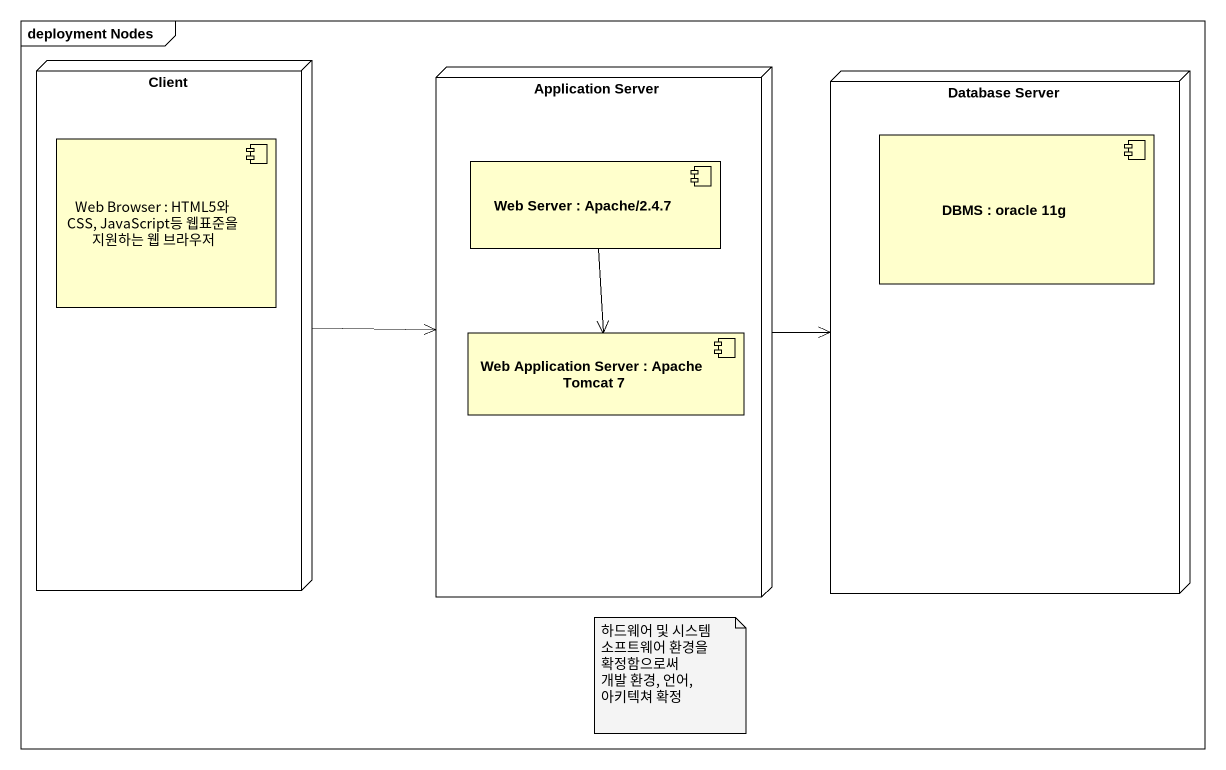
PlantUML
@startuml
mainframe deployment Nodes
node Client {
  component "Web Browser : HTML5와 CSS, JavaScript등 웹표준을 지원하는 웹 브라우저" as Web_Browser_HTML5와_CSS
}
node "Application Server" as Application_Server {
  component "Web Server : Apache/2.4.7" as Web_Server_Apache_2_4_7
  component "Web Application Server : Apache Tomcat 7" as Web_Application_Server
}
node "Database Server" as Database_Server {
  component "DBMS : oracle 11g" as DBMS_oracle_11g
}
Client -right-> Application_Server
Application_Server -right-> Database_Server
Web_Server_Apache_2_4_7 --> Web_Application_Server
note as N1
  하드웨어 및 시스템 소프트웨어 환경을 확정함으로써
  개발 환경, 언어, 아키텍쳐 확정
end note
@enduml
